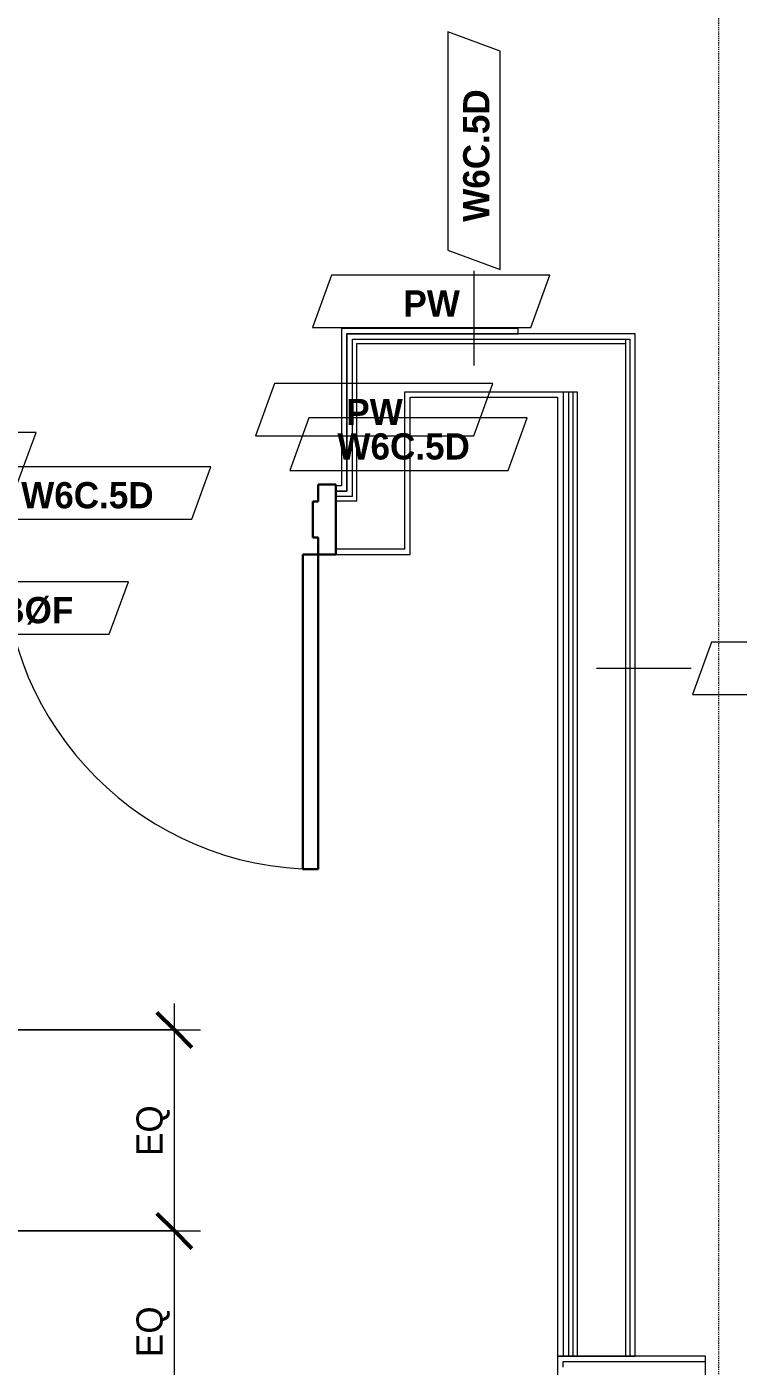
# Model space of a CAD drawing. Header units: inches. Extents: x -4010 to -1814, y 9846 to 12241.
# Drawn here: x -2775 to -2693.6, y 10262.6 to 10415.8 of the extents above; entities that cross this region are included whole.
import ezdxf

# ---------------------------------------------------------------- set-up
doc = ezdxf.new("R2010")
doc.units = ezdxf.units.IN
doc.header["$MEASUREMENT"] = 0
doc.linetypes.add('Dash_2_', pattern=[0.25, 0.125, -0.125])
for name, color, linetype, lineweight in [('0-1', 7, 'Continuous', 5), ('0-2', 7, 'Continuous', 9), ('A-ANNO-DIMS', 211, 'Continuous', 9), ('A-ANNO-DIMS-32', 211, 'Continuous', 9), ('A-DOOR-1', 7, 'Continuous', 9), ('A-DOOR-2', 10, 'Continuous', 30), ('A-DOOR-FRAM-2', 10, 'Continuous', 30), ('A-WALL-2', 250, 'Continuous', 18), ('A-WALL-IDEN', 211, 'Continuous', 9), ('G-ANNO-SYMB-4', 111, 'Dash_2_', 9), ('I-WALL-3', 7, 'Continuous', 9)]:
    doc.layers.add(name, color=color, linetype=linetype, lineweight=lineweight)
doc.styles.add('Century Gothic', font='ufonts.com_century-gothic.ttf', dxfattribs={"height": 3})
doc.styles.add('Century Gothic_B_1', font='GOTHICB.TTF', dxfattribs={"height": 3})
doc.dimstyles.new('OD_1__HACK_2', dxfattribs={"dimscale": 12, "dimtxt": 3.132505, "dimasz": 0.333333, "dimexe": 0.25, "dimexo": 0.166667, "dimgap": 0.041667, "dimtad": 1, "dimdec": 4, "dimrnd": 0.0625, "dimzin": 3, "dimdsep": 46, "dimlunit": 4, "dimtxsty": 'Century Gothic', "dimblk1": 'OBLIQUE', "dimblk2": 'OBLIQUE', "dimsah": 1, "dimcen": 0.09, "dimdle": 0.25, "dimazin": 0, "dimtfac": 1, "dimtdec": 4, "dimtix": 1, "dimtmove": 0, "dimatfit": 3, "dimfxl": 1, "dimtvp": 1, "dimtfill": 1, "dimfrac": 2, "dimtolj": 1, "dimtzin": 0, "dimarcsym": 2})

# ---------------------------------------------------------------- blocks, each defined once
blk = doc.blocks.new('HOLLOW METAL - UNIT DOOR-2191977-UNIT PLANS - 1ST FLOOR')
at = {"layer": 'A-DOOR-1'}
blk.add_arc((18, -3.875), 36, 180, 270, dxfattribs=at)
at = {"layer": 'A-DOOR-2'}
for p, q in [((16.25, -3.875), (18, -3.875)), ((16.25, -39.875), (16.25, -3.875)), ((18, -3.875), (18, -39.875)), ((18, -39.875), (16.25, -39.875))]:
    blk.add_line(p, q, dxfattribs=at)
at = {"layer": 'A-DOOR-FRAM-2'}
for p, q in [((-20, 4.125), (-18, 4.125)), ((-20, -3.875), (-20, 4.125)), ((-18, 4.125), (-18, 2.1875)), ((18, 4.125), (20, 4.125)), ((18, 2.1875), (18, 4.125)), ((20, 4.125), (20, -3.875)), ((-18, 2.1875), (-17.375, 2.1875)), ((-17.375, 2.1875), (-17.375, -1.9375)), ((17.375, 2.1875), (18, 2.1875)), ((17.375, -1.9375), (17.375, 2.1875)), ((-18, -1.9375), (-18, -3.875)), ((-17.375, -1.9375), (-18, -1.9375)), ((18, -1.9375), (17.375, -1.9375)), ((18, -3.875), (18, -1.9375)), ((-18, -3.875), (-20, -3.875)), ((20, -3.875), (18, -3.875))]:
    blk.add_line(p, q, dxfattribs=at)
blk = doc.blocks.new('CTR - 1st Phase - Common Walls_rvt-1-UNIT PLANS - 1ST FLOOR')
at = {"layer": 'A-WALL-2'}
for p, q in [((-2737.74, 10380.04), (-2737.24, 10380.04)), ((-2737.74, 10362.04), (-2737.74, 10380.04)), ((-2737.24, 10380.04), (-2731.11, 10380.04)), ((-2737.24, 10379.54), (-2731.74, 10379.54)), ((-2737.24, 10361.54), (-2737.24, 10379.54)), ((-2731.74, 10379.54), (-2731.11, 10379.54)), ((-2731.11, 10380.04), (-2714.25, 10380.04)), ((-2731.11, 10379.54), (-2714.25, 10379.54)), ((-2714.25, 10380.04), (-2706.5, 10380.04)), ((-2714.25, 10379.54), (-2712, 10379.54)), ((-2712, 10379.54), (-2706.5, 10379.54)), ((-2706.5, 10380.04), (-2706.5, 10379.54)), ((-2706.5, 10380.04), (-2706, 10380.04)), ((-2706.5, 10380.04), (-2706.5, 10379.54)), ((-2706.5, 10379.54), (-2706.5, 10263.71)), ((-2706, 10380.04), (-2706, 10263.71)), ((-2731.74, 10374.04), (-2731.11, 10374.04)), ((-2731.74, 10356.04), (-2731.74, 10374.04)), ((-2731.11, 10374.04), (-2714.25, 10374.04)), ((-2714.25, 10374.04), (-2713.62, 10374.04)), ((-2713.62, 10374.04), (-2713.62, 10263.71)), ((-2713.62, 10374.04), (-2713, 10374.04)), ((-2713, 10374.04), (-2713, 10263.71)), ((-2713, 10374.04), (-2712.5, 10374.04)), ((-2712.5, 10374.04), (-2712.5, 10263.71)), ((-2712.5, 10374.04), (-2712, 10374.04)), ((-2712, 10374.04), (-2712, 10263.71)), ((-2738.36, 10362.04), (-2739.65, 10362.04)), ((-2738.36, 10361.54), (-2739.65, 10361.54)), ((-2737.74, 10362.04), (-2738.36, 10362.04)), ((-2737.74, 10361.54), (-2738.36, 10361.54)), ((-2737.24, 10361.54), (-2737.74, 10361.54)), ((-2738.36, 10356.04), (-2739.65, 10356.04)), ((-2737.24, 10356.04), (-2738.36, 10356.04)), ((-2731.74, 10356.04), (-2737.24, 10356.04))]:
    blk.add_line(p, q, dxfattribs=at)
at = {"layer": 'I-WALL-3'}
for p, q in [((-2738.99, 10381.29), (-2738.99, 10363.29)), ((-2738.36, 10381.29), (-2738.99, 10381.29)), ((-2718.77, 10381.29), (-2738.36, 10381.29)), ((-2718.77, 10380.66), (-2718.77, 10381.29)), ((-2738.36, 10380.66), (-2738.36, 10362.66)), ((-2737.74, 10380.66), (-2738.36, 10380.66)), ((-2738.36, 10380.66), (-2718.77, 10380.66)), ((-2738.36, 10362.66), (-2738.36, 10380.66)), ((-2731.11, 10380.66), (-2737.74, 10380.66)), ((-2714.25, 10380.66), (-2731.11, 10380.66)), ((-2706, 10380.66), (-2714.25, 10380.66)), ((-2705.37, 10380.66), (-2706, 10380.66)), ((-2705.37, 10263.71), (-2705.37, 10380.66)), ((-2731.11, 10373.41), (-2714.25, 10373.41)), ((-2731.11, 10355.41), (-2731.11, 10373.41)), ((-2714.25, 10373.41), (-2714.25, 10263.71)), ((-2738.99, 10363.29), (-2739.65, 10363.29)), ((-2738.36, 10362.66), (-2739.65, 10362.66)), ((-2739.65, 10362.66), (-2738.99, 10362.66)), ((-2738.99, 10362.66), (-2738.36, 10362.66)), ((-2739.65, 10355.41), (-2738.36, 10355.41)), ((-2738.36, 10355.41), (-2731.74, 10355.41)), ((-2731.74, 10355.41), (-2731.11, 10355.41)), ((-2714.25, 10263.71), (-2705.37, 10263.71))]:
    blk.add_line(p, q, dxfattribs=at)
at = {"layer": '0-2'}
blk.add_blockref('HOLLOW METAL - UNIT DOOR-2191977-UNIT PLANS - 1ST FLOOR', (-2759.65, 10359.29), dxfattribs=at)
blk = doc.blocks.new('CTR - 1st Phase -Stairs _ Elevators_rvt-1-UNIT PLANS - 1ST FLOOR')
at = {"layer": 'A-WALL-2'}
for p, q in [((-2713.62, 10262.46), (-2713.62, 10263.09)), ((-2713.62, 10263.09), (-2697.32, 10263.09))]:
    blk.add_line(p, q, dxfattribs=at)
at = {"layer": 'I-WALL-3'}
for p, q in [((-2697.32, 10263.71), (-2714.25, 10263.71)), ((-2714.25, 10263.71), (-2714.25, 10263.09)), ((-2714.25, 10263.09), (-2714.25, 10254.21)), ((-2697.32, 10260.96), (-2697.32, 10263.71))]:
    blk.add_line(p, q, dxfattribs=at)
blk = doc.blocks.new('DIMBLOCK71-UNIT PLANS - 1ST FLOOR')
at = {"layer": 'A-ANNO-DIMS-32', "lineweight": 50}
for p, q in [((-2758.11, 10278.04), (-2760.11, 10280.04)), ((-2758.11, 10278.04), (-2756.11, 10276.04)), ((-2758.11, 10255.04), (-2760.11, 10257.04)), ((-2758.11, 10255.04), (-2756.11, 10253.04))]:
    blk.add_line(p, q, dxfattribs=at)
at = {"layer": 'A-ANNO-DIMS-32'}
for p, q in [((-2796.15, 10278.04), (-2755.11, 10278.04)), ((-2758.11, 10278.04), (-2796.15, 10278.04)), ((-2758.11, 10252.04), (-2758.11, 10278.04)), ((-2776.52, 10255.04), (-2755.11, 10255.04)), ((-2758.11, 10255.04), (-2776.52, 10255.04))]:
    blk.add_line(p, q, dxfattribs=at)
at = {"layer": 'A-ANNO-DIMS-32', "color": 0, "insert": (-2762.45, 10263.61), "char_height": 3, "width": 7.0407, "attachment_point": 1, "rotation": 90, "line_spacing_factor": 0.984502, "style": 'Century Gothic', "bg_fill": 3, "box_fill_scale": 1.25, "bg_fill_color": 256, "bg_fill_true_color": 13158600, "bg_fill_transparency": 0}
blk.add_mtext('EQ', dxfattribs=at)
blk = doc.blocks.new('_Oblique')
at = {"color": 0, "linetype": 'ByBlock', "lineweight": -2}
blk.add_line((-0.5, -0.5), (0.5, 0.5), dxfattribs=at)
blk = doc.blocks.new('DIMBLOCK72-UNIT PLANS - 1ST FLOOR')
at = {"layer": 'A-ANNO-DIMS-32', "lineweight": 50}
for p, q in [((-2758.11, 10301.04), (-2760.11, 10303.04)), ((-2758.11, 10301.04), (-2756.11, 10299.04)), ((-2758.11, 10278.04), (-2760.11, 10280.04)), ((-2758.11, 10278.04), (-2756.11, 10276.04))]:
    blk.add_line(p, q, dxfattribs=at)
at = {"layer": 'A-ANNO-DIMS-32'}
for p, q in [((-2758.11, 10278.04), (-2758.11, 10304.04)), ((-2799.52, 10301.04), (-2755.11, 10301.04)), ((-2758.11, 10301.04), (-2799.52, 10301.04)), ((-2796.15, 10278.04), (-2755.11, 10278.04)), ((-2758.11, 10278.04), (-2796.15, 10278.04))]:
    blk.add_line(p, q, dxfattribs=at)
at = {"layer": 'A-ANNO-DIMS-32', "color": 0, "insert": (-2762.45, 10286.61), "char_height": 3, "width": 7.0407, "attachment_point": 1, "rotation": 90, "line_spacing_factor": 0.984502, "style": 'Century Gothic', "bg_fill": 3, "box_fill_scale": 1.25, "bg_fill_color": 256, "bg_fill_true_color": 13158600, "bg_fill_transparency": 0}
blk.add_mtext('EQ', dxfattribs=at)
blk = doc.blocks.new('Wall Tag - Arch Wall-3956453-UNIT PLANS - 1ST FLOOR')
at = {"layer": 'A-WALL-IDEN'}
for p, q in [((-0.3561, 0.0937), (-0.4244, -0.0937)), ((0.4244, 0.0937), (-0.3561, 0.0937)), ((0.3561, -0.0937), (0.4244, 0.0937)), ((-0.4244, -0.0937), (0.3561, -0.0937))]:
    blk.add_line(p, q, dxfattribs=at)

msp = doc.modelspace()

# ---------------------------------------------------------------- linework, layer by layer
at = {"layer": 'A-WALL-IDEN'}
for p, q in [((-2723.81838, 10377.0394), (-2723.81838, 10387.88255)), ((-2709.81124, 10342.40246), (-2698.96808, 10342.40246))]:
    msp.add_line(p, q, dxfattribs=at)
at = {"layer": 'G-ANNO-SYMB-4'}
msp.add_line((-2695.84009, 10427.26276), (-2695.84009, 9980.89599), dxfattribs=at)

# ---------------------------------------------------------------- block references
at = {"layer": '0-1'}
for name in ['CTR - 1st Phase - Common Walls_rvt-1-UNIT PLANS - 1ST FLOOR', 'CTR - 1st Phase -Stairs _ Elevators_rvt-1-UNIT PLANS - 1ST FLOOR']:
    msp.add_blockref(name, (0, 0), dxfattribs=at)
at = {"layer": 'A-WALL-IDEN', "xscale": 31.99999999999999, "yscale": 31.99999999999999, "zscale": 31.99999999999999, "rotation": 89.99999999999991}
msp.add_blockref('Wall Tag - Arch Wall-3956453-UNIT PLANS - 1ST FLOOR', (-2723.81838, 10401.61426), dxfattribs=at)
at = {"layer": 'A-WALL-IDEN', "xscale": 31.99999999999999, "yscale": 31.99999999999999, "zscale": 31.99999999999999}
for p in [(-2728.72072, 10384.39491), (-2735.25572, 10371.9769), (-2731.31822, 10368.0394), (-2787.52374, 10366.39491), (-2767.50499, 10362.45741), (-2776.94888, 10349.31312), (-2685.23638, 10342.40246)]:
    msp.add_blockref('Wall Tag - Arch Wall-3956453-UNIT PLANS - 1ST FLOOR', p, dxfattribs=at)

# ---------------------------------------------------------------- texts
at = {"layer": 'A-WALL-IDEN', "insert": (-2725.06591, 10393.47865), "char_height": 3, "width": 19.594, "attachment_point": 1, "rotation": 90, "style": 'Century Gothic_B_1'}
msp.add_mtext('W6C.5D', dxfattribs=at)
at = {"layer": 'A-WALL-IDEN', "char_height": 3, "attachment_point": 1, "style": 'Century Gothic_B_1'}
for s, insert, width in [('PW', (-2731.89885, 10385.64245), 7.575), ('PW', (-2738.43385, 10373.22443), 7.575), ('W6C.5D', (-2739.45383, 10369.28693), 19.594), ('W6C.5D', (-2775.64059, 10363.70495), 19.594), ('W4BØF', (-2784.1648, 10350.56065), 17.372)]:
    msp.add_mtext(s, dxfattribs=dict(at, insert=insert, width=width))

# ---------------------------------------------------------------- next in the draw order: dimensions: what is measured, and where the dimension line sits
at = {"layer": 'A-ANNO-DIMS'}
dim = msp.add_linear_dim(base=(-2758.10949, 10278.0394), p1=(-2778.52374, 10255.0394), p2=(-2798.14874, 10278.0394), angle=90, text='EQ', dimstyle='OD_1__HACK_2', override={"dimpost": '<>', "dimfxl": 30.234759}, dxfattribs=at)
dim.commit()
dim.dimension.update_dxf_attribs({"geometry": 'DIMBLOCK71-UNIT PLANS - 1ST FLOOR', "text_midpoint": (-2760.26551, 10266.5394)})

# ---------------------------------------------------------------- next in the draw order: dimensions: what is measured, and where the dimension line sits
dim = msp.add_linear_dim(base=(-2758.10949, 10301.0394), p1=(-2798.14874, 10278.0394), p2=(-2801.52374, 10301.0394), angle=90, text='EQ', dimstyle='OD_1__HACK_2', override={"dimpost": '<>', "dimfxl": 23.246303}, dxfattribs=at)
dim.commit()
dim.dimension.update_dxf_attribs({"geometry": 'DIMBLOCK72-UNIT PLANS - 1ST FLOOR', "text_midpoint": (-2760.26551, 10289.5394)})

doc.saveas('drawing.dxf')
